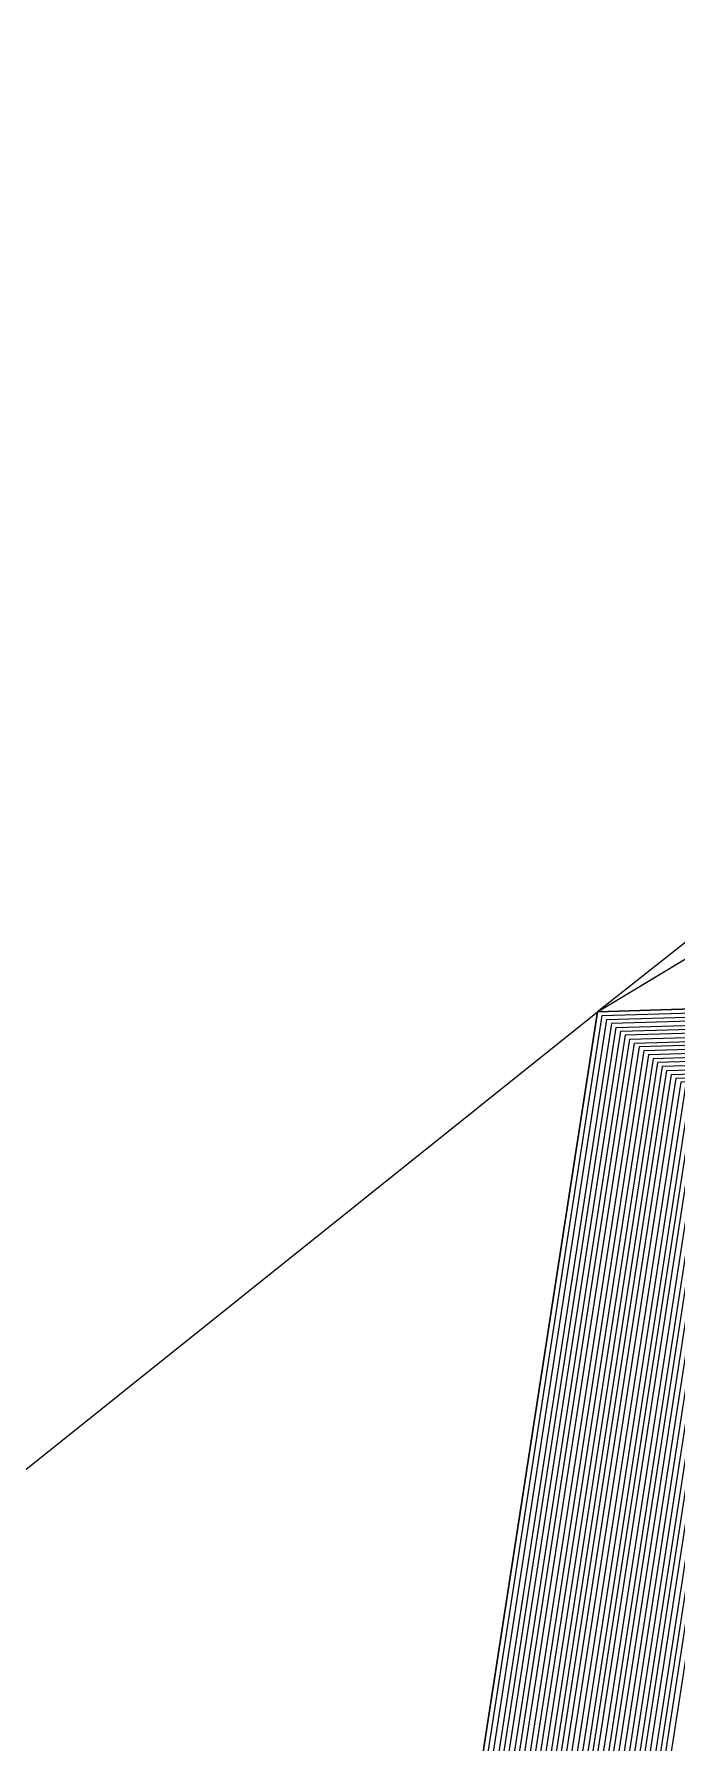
# Model space of a CAD drawing. Extents: x 7084 to 11035, y 13750 to 16729.
# Drawn here: x 7525.9 to 7628.2, y 16069.1 to 16341 of the extents above; entities that cross this region are included whole.
import ezdxf

# ---------------------------------------------------------------- set-up
doc = ezdxf.new("R2010")
doc.units = 0
doc.layers.add('Default', color=7, linetype='Continuous')

msp = doc.modelspace()

# ---------------------------------------------------------------- linework, layer by layer
at = {"layer": 'Default'}
for points in [[(7337.64, 15006.93), (7283.26, 15919.55), (7615.55, 16185.48), (7537.01, 15677.8), (7524.93, 15641.53), (7283.26, 15919.55), (7337.64, 15006.93), (7458.47, 15284.95), (7524.93, 15641.53), (7283.26, 15919.55), (7537.01, 15677.8), (7615.55, 16185.48), (7820.97, 16191.52), (7615.55, 16185.48), (8177.42, 16523.93), (8062.63, 16324.49), (7820.97, 16191.52), (8177.42, 16523.93), (8304.3, 16729.42), (10497.4, 16469.54)], [(8449.3, 16693.16), (8304.3, 16729.42), (7615.55, 16185.48), (8177.42, 16523.93), (8062.63, 16324.49)], [(7459.33, 15285.34), (7525.66, 15641.24), (7537.72, 15677.43), (7537.9, 15678.15), (7616.29, 16184.85), (7821.31, 16190.89), (7821.76, 16191.31), (8062.96, 16324.02), (8063.15, 16324.18), (8177.72, 16523.24), (8449.07, 16692.15)], [(7086.93, 14511.07), (7087.04, 14513.38), (7338.84, 15005.16), (7339.49, 15006.62), (7459.39, 15282.5), (7460.51, 15283.81), (7461.78, 15285.15), (7461.89, 15286.5), (7527.84, 15640.34), (7539.83, 15676.33), (7540.56, 15679.21), (7618.49, 16182.99), (7822.33, 16188.98), (7824.13, 16190.67), (8063.94, 16322.62), (8064.71, 16323.27), (8178.62, 16521.18), (8448.4, 16689.11)], [(7460.18, 15285.72), (7526.38, 15640.94), (7538.42, 15677.06), (7538.79, 15678.5), (7617.02, 16184.23), (7821.65, 16190.25), (7822.55, 16191.1), (8063.29, 16323.55), (8063.67, 16323.88), (8178.02, 16522.56), (8448.85, 16691.13)], [(8448.62, 16690.12), (8178.32, 16521.87), (8064.19, 16323.57), (8063.61, 16323.08), (7823.34, 16190.89), (7821.99, 16189.62), (7617.76, 16183.61), (7539.67, 15678.86), (7539.12, 15676.69), (7527.11, 15640.64), (7461.04, 15286.11)], [(7339.74, 15003.84), (7340.88, 15006.39), (7460.09, 15280.67), (7462.04, 15282.95), (7464.25, 15285.31), (7464.46, 15287.66), (7530.02, 15639.45), (7541.94, 15675.22), (7543.22, 15680.27), (7620.7, 16181.12), (7823.35, 16187.08), (7826.51, 16190.04), (8064.92, 16321.21), (8066.26, 16322.36), (8179.51, 16519.12), (8447.72, 16686.07)], [(8447.95, 16687.08), (8179.21, 16519.81), (8065.75, 16322.66), (8064.59, 16321.68), (7825.72, 16190.25), (7823.01, 16187.71), (7619.96, 16181.74), (7542.33, 15679.92), (7541.24, 15675.59), (7529.29, 15639.75), (7463.6, 15287.27)], [(7465.31, 15288.05), (7530.75, 15639.15), (7542.64, 15674.86), (7544.1, 15680.62), (7621.44, 16180.49), (7823.69, 16186.44), (7827.3, 16189.83), (8065.25, 16320.74), (8066.78, 16322.05), (8179.81, 16518.43), (8447.5, 16685.05)], [(8447.27, 16684.04), (8180.11, 16517.74), (8067.3, 16321.75), (8065.57, 16320.28), (7828.09, 16189.61), (7824.03, 16185.81), (7622.17, 16179.87)], [(8446.82, 16682.01), (8180.7, 16516.37), (8068.34, 16321.14), (8066.23, 16319.34), (7829.68, 16189.19), (7824.71, 16184.54), (7623.64, 16178.62), (7546.76, 15681.68), (7544.75, 15673.75), (7532.93, 15638.26), (7467.88, 15289.21), (7467.56, 15285.51), (7464.07, 15281.81), (7461.01, 15278.22), (7342.73, 15006.08), (7340.94, 15002.07), (7092.56, 14516.96), (7092.24, 14510.61), (7447.07, 14185.24), (7449.39, 14181.54), (7733.26, 14104.63), (7744.35, 14112.87)], [(8447.05, 16683.03), (8180.4, 16517.05), (8067.82, 16321.44), (8065.9, 16319.81), (7828.88, 16189.4), (7824.37, 16185.17), (7622.91, 16179.25), (7545.88, 15681.33), (7544.05, 15674.12), (7532.2, 15638.55), (7467.02, 15288.83)], [(8446.37, 16679.99), (8181.3, 16514.99), (8069.38, 16320.53), (8066.88, 16318.41), (7831.26, 16188.77), (7825.39, 16183.27), (7625.11, 16177.38), (7548.53, 15682.39), (7546.16, 15673.02), (7534.38, 15637.66), (7469.58, 15289.99), (7469.21, 15285.62), (7465.09, 15281.24), (7461.47, 15277), (7343.66, 15005.93), (7341.54, 15001.18), (7094.13, 14517.98), (7093.76, 14510.48), (7447.19, 14186.38), (7449.94, 14182.01), (7732.69, 14105.41)], [(7732.12, 14106.18), (7450.49, 14182.49), (7447.32, 14187.53), (7095.28, 14510.35), (7095.71, 14519), (7342.14, 15000.3), (7344.59, 15005.78), (7461.93, 15275.77), (7466.11, 15280.67), (7470.86, 15285.72), (7471.29, 15290.77), (7535.84, 15637.06), (7547.57, 15672.28), (7550.31, 15683.09), (7626.58, 16176.13), (7826.07, 16182), (7832.84, 16188.34), (8067.53, 16317.47), (8070.42, 16319.92), (8181.89, 16513.61), (8445.93, 16677.96)], [(8446.15, 16678.97), (8181.6, 16514.3), (8069.9, 16320.23), (8067.21, 16317.94), (7832.05, 16188.55), (7825.73, 16182.63), (7625.85, 16176.75), (7549.42, 15682.74), (7546.87, 15672.65), (7535.11, 15637.36), (7470.44, 15290.38)], [(7472.15, 15291.15), (7536.56, 15636.77), (7548.27, 15671.91), (7551.19, 15683.45), (7627.32, 16175.51), (7826.41, 16181.36), (7833.63, 16188.13), (8067.86, 16317), (8070.93, 16319.62), (8182.19, 16512.93), (8445.7, 16676.95)], [(7473, 15291.54), (7537.29, 15636.47), (7548.98, 15671.55), (7552.08, 15683.8), (7628.05, 16174.88), (7826.75, 16180.73), (7834.42, 16187.92), (8068.19, 16316.54), (8071.45, 16319.31), (8182.49, 16512.24), (8445.48, 16675.93)], [(8445.03, 16673.91), (8183.09, 16510.86), (8072.49, 16318.7), (8068.84, 16315.6), (7836.01, 16187.49), (7827.43, 16179.46), (7629.52, 16173.64), (7553.85, 15684.51), (7550.39, 15670.81), (7538.74, 15635.87), (7474.71, 15292.32)], [(8444.8, 16672.89), (8183.39, 16510.18), (8073.01, 16318.4), (8069.17, 16315.13), (7836.8, 16187.28), (7827.77, 16178.83), (7630.26, 16173.01), (7554.74, 15684.86), (7551.09, 15670.44), (7539.47, 15635.58), (7475.57, 15292.7)], [(8445.25, 16674.92), (8182.79, 16511.55), (8071.97, 16319.01), (8068.52, 16316.07), (7835.22, 16187.71), (7827.09, 16180.1), (7628.79, 16174.26), (7552.97, 15684.15)], [(8444.58, 16671.88), (8183.68, 16509.49), (8073.53, 16318.1), (8069.5, 16314.66), (7837.59, 16187.07), (7828.11, 16178.19), (7630.99, 16172.39), (7555.62, 15685.21), (7551.79, 15670.08), (7540.2, 15635.28), (7476.42, 15293.09)], [(7477.28, 15293.48), (7540.92, 15634.98), (7552.5, 15669.71), (7556.51, 15685.56), (7631.73, 16171.77), (7828.45, 16177.56), (7838.38, 16186.86), (8069.82, 16314.2), (8074.05, 16317.79), (8183.98, 16508.8), (8444.35, 16670.87)], [(7345.43, 14995.44), (7349.68, 15004.93), (7464.47, 15269.05), (7471.71, 15277.54), (7479.95, 15286.29), (7480.7, 15295.03), (7543.83, 15633.79), (7555.31, 15668.24), (7560.06, 15686.98), (7634.67, 16169.27), (7829.81, 16175.02), (7841.55, 16186.01), (8071.13, 16312.33), (8076.12, 16316.57), (8185.17, 16506.05), (8443.45, 16666.81)], [(8443.9, 16668.84), (8184.58, 16507.42), (8075.09, 16317.18), (8070.48, 16313.26), (7839.96, 16186.43), (7829.13, 16176.29), (7633.2, 16170.52), (7558.28, 15686.27), (7553.9, 15668.97), (7542.38, 15634.38), (7478.99, 15294.26)], [(7479.84, 15294.64), (7543.11, 15634.09), (7554.61, 15668.61), (7559.17, 15686.62), (7633.93, 16169.9), (7829.47, 16175.65), (7840.76, 16186.22), (8070.8, 16312.79), (8075.6, 16316.88), (8184.88, 16506.74), (8443.68, 16667.83)], [(8443.23, 16665.8), (8185.47, 16505.36), (8076.64, 16316.27), (8071.46, 16311.86), (7842.34, 16185.8), (7830.15, 16174.38), (7635.4, 16168.65), (7560.94, 15687.33), (7556.02, 15667.87), (7544.56, 15633.49), (7481.55, 15295.42), (7480.78, 15286.34), (7472.22, 15277.26)], [(8443, 16664.79), (8185.77, 16504.67), (8077.16, 16315.97), (8071.78, 16311.39), (7843.13, 16185.59), (7830.49, 16173.75), (7636.14, 16168.03), (7561.83, 15687.68), (7556.72, 15667.5), (7545.29, 15633.19), (7482.41, 15295.81), (7481.6, 15286.39)], [(8442.55, 16662.76), (8186.37, 16503.3), (8078.2, 16315.36), (8072.44, 16310.46), (7844.71, 16185.16), (7831.17, 16172.48), (7637.61, 16166.78), (7563.6, 15688.39), (7558.13, 15666.77), (7546.74, 15632.6), (7484.12, 15296.58), (7483.25, 15286.49), (7473.75, 15276.4), (7465.39, 15266.6), (7351.53, 15004.62), (7346.63, 14993.67), (7107.53, 14526.66), (7106.66, 14509.37), (7448.25, 14196.13), (7454.58, 14186.04), (7727.85, 14112.01)], [(8442.78, 16663.77), (8186.07, 16503.98), (8077.68, 16315.66), (8072.11, 16310.92), (7843.92, 16185.37), (7830.83, 16173.11), (7636.88, 16167.41), (7562.71, 15688.04), (7557.42, 15667.13), (7546.01, 15632.89), (7483.26, 15296.19)], [(7484.97, 15296.97), (7547.47, 15632.3), (7558.83, 15666.4), (7564.49, 15688.74), (7638.35, 16166.16), (7831.51, 16171.84), (7845.51, 16184.95), (8072.76, 16309.99), (8078.72, 16315.05), (8186.66, 16502.61), (8442.33, 16661.75)], [(7109.1, 14527.69), (7347.23, 14992.78), (7352.46, 15004.47), (7465.85, 15265.38), (7474.77, 15275.83), (7484.91, 15286.59), (7485.83, 15297.36), (7548.2, 15632), (7559.54, 15666.03), (7565.37, 15689.1), (7639.08, 16165.54), (7831.86, 16171.21), (7846.3, 16184.74), (8073.09, 16309.52), (8079.24, 16314.75), (8186.96, 16501.92), (8442.1, 16660.73)], [(7448.49, 14198.43), (7109.7, 14509.1), (7110.68, 14528.71), (7347.83, 14991.9), (7353.38, 15004.31), (7466.32, 15264.15), (7475.78, 15275.26), (7486.56, 15286.7), (7487.54, 15298.13), (7549.65, 15631.4), (7560.94, 15665.3), (7567.15, 15689.8), (7640.55, 16164.29), (7832.54, 16169.94), (7847.88, 16184.31), (8073.74, 16308.59), (8080.27, 16314.14), (8187.56, 16500.55), (8441.65, 16658.71)], [(8441.88, 16659.72), (8187.26, 16501.23), (8079.75, 16314.44), (8073.42, 16309.05), (7847.09, 16184.53), (7832.2, 16170.57), (7639.82, 16164.91), (7566.26, 15689.45)], [(7488.39, 15298.52), (7550.38, 15631.11), (7561.65, 15664.93), (7568.03, 15690.16), (7641.29, 16163.67), (7832.88, 16169.3), (7848.67, 16184.1), (8074.07, 16308.12), (8080.79, 16313.84), (8187.86, 16499.86), (8441.43, 16657.69)], [(8441.21, 16656.68), (8188.15, 16499.17), (8081.31, 16313.53), (8074.4, 16307.65), (7849.46, 16183.89), (7833.22, 16168.67), (7642.02, 16163.04), (7568.92, 15690.51), (7562.35, 15664.56), (7551.1, 15630.81), (7489.25, 15298.91)], [(8184.28, 16508.11), (8074.57, 16317.49), (8070.15, 16313.73), (7839.17, 16186.65), (7828.79, 16176.92), (7632.46, 16171.14), (7557.4, 15685.92), (7553.2, 15669.34), (7541.65, 15634.68), (7478.13, 15293.87)], [(8930.74, 13861.24), (8122.97, 13986.94), (8122.54, 13990.11), (8116.97, 13992.32), (7740, 14106.05), (7734.96, 14102.3), (7447.75, 14180.11), (7446.7, 14181.8), (7087.69, 14511.01), (7087.83, 14513.89), (7339.14, 15004.72), (7339.95, 15006.55), (7459.63, 15281.89), (7461.02, 15283.52), (7462.6, 15285.21), (7462.75, 15286.89), (7528.56, 15640.04), (7540.53, 15675.96), (7541.44, 15679.56), (7619.23, 16182.36), (7822.67, 16188.35), (7824.93, 16190.46)], [(7825.05, 16183.9), (7624.38, 16178), (7547.65, 15682.03), (7545.46, 15673.38), (7533.65, 15637.96), (7468.73, 15289.6), (7468.38, 15285.57), (7464.58, 15281.53), (7461.24, 15277.61), (7343.2, 15006.01), (7341.24, 15001.63), (7093.35, 14517.47), (7093, 14510.55), (7447.13, 14185.81), (7449.67, 14181.77), (7732.97, 14105.02), (7745.07, 14114.01), (8116.91, 14001.83), (8130.28, 13996.52), (8131.31, 13988.91), (8928.11, 13864.92)], [(7622.17, 16179.87), (7544.99, 15680.97), (7543.35, 15674.49), (7531.47, 15638.85), (7466.17, 15288.44), (7465.91, 15285.41), (7463.05, 15282.38), (7460.55, 15279.44), (7341.81, 15006.24), (7340.34, 15002.95), (7090.98, 14515.94), (7090.72, 14510.75), (7446.95, 14184.09), (7448.85, 14181.06), (7733.83, 14103.85), (7742.9, 14110.6), (8116.93, 13997.75), (8126.96, 13993.77), (8127.74, 13988.07), (8929.24, 13863.34)]]:
    msp.add_lwpolyline(points, dxfattribs=at)

doc.saveas('drawing.dxf')
